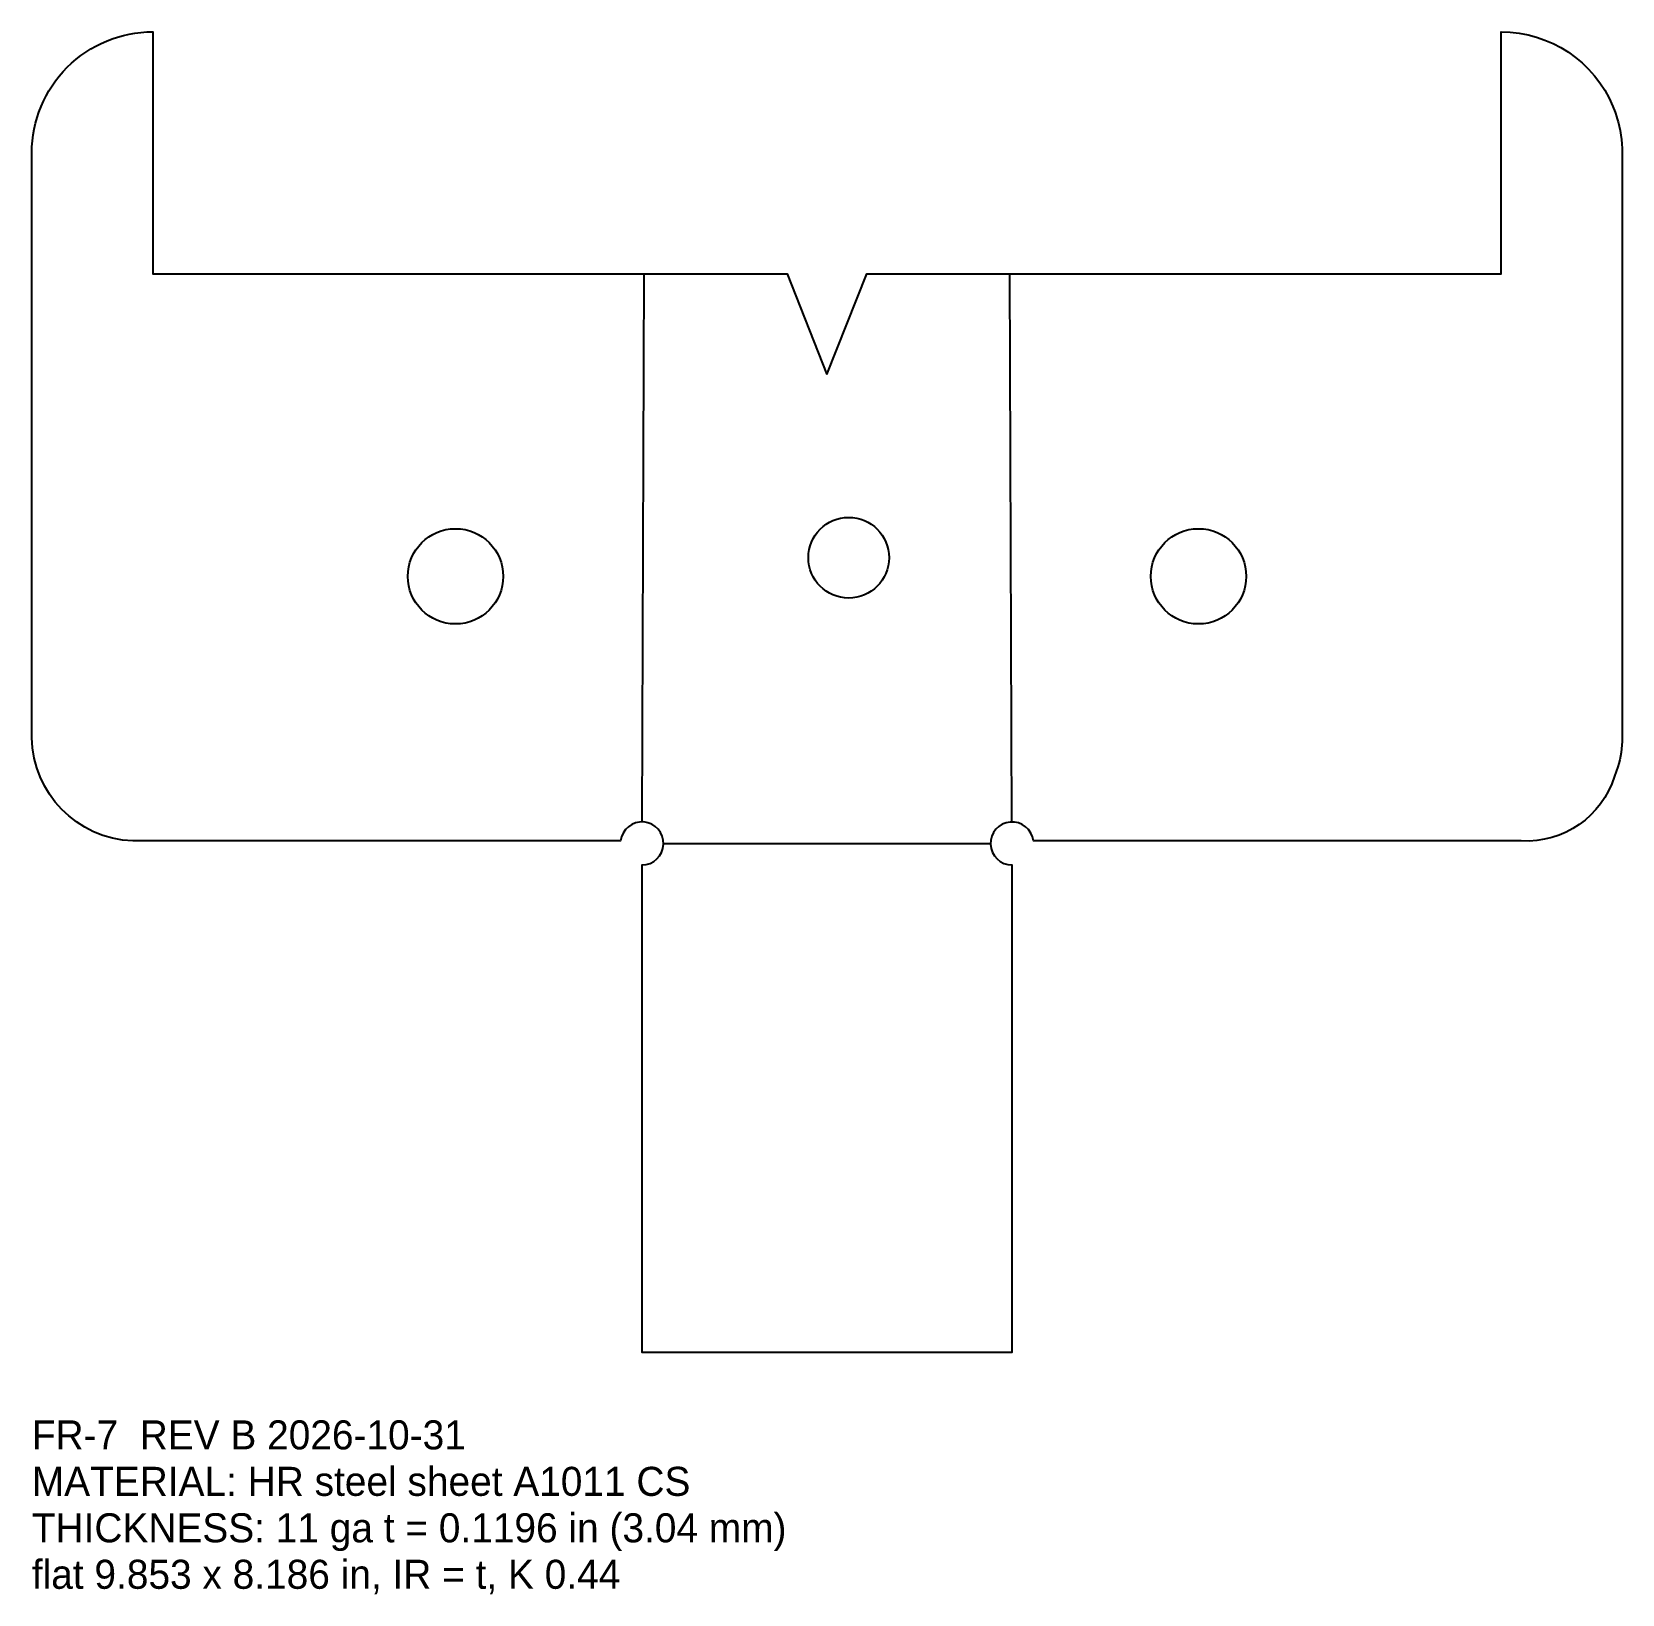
# Model space of a CAD drawing. Header units: inches. Extents: x 0 to 9.85, y -1.5 to 8.19.
import ezdxf

# ---------------------------------------------------------------- set-up
doc = ezdxf.new("R2010")
doc.units = ezdxf.units.IN
doc.header["$MEASUREMENT"] = 0
for name, color, linetype in [('BEND', 1, 'Continuous'), ('CUT', 7, 'Continuous'), ('NOTES', 5, 'Continuous')]:
    doc.layers.add(name, color=color, linetype=linetype)

msp = doc.modelspace()

# ---------------------------------------------------------------- linework, layer by layer
at = {"layer": 'BEND'}
for p, q in [((3.7806, 3.2889), (3.7935, 6.6861)), ((6.0727, 3.2889), (6.0597, 6.6861)), ((3.9139, 3.1556), (5.9393, 3.1556))]:
    msp.add_line(p, q, dxfattribs=at)
at = {"layer": 'CUT'}
msp.add_lwpolyline([(4.9266, 6.0611), (5.1727, 6.6861), (9.1029, 6.6861), (9.1029, 6.6862), (9.1031, 6.6862), (9.1031, 6.6863), (9.1032, 6.6863), (9.1032, 6.6865), (9.1033, 6.6865), (9.1033, 8.1861, -0.303249), (9.7962, 7.7231), (9.8094, 7.6888), (9.821, 7.6539), (9.821, 7.6538, -0.07313), (9.8533, 7.4361), (9.8533, 3.8111, -0.074553), (9.8263, 3.6297), (9.8167, 3.6006), (9.8057, 3.572, -0.344274), (9.2283, 3.1712), (6.2052, 3.1712, 2.226069), (6.0727, 3.0222), (6.0727, 0), (3.7806, 0), (3.7806, 3.0222, 2.227366), (3.6481, 3.1712), (0.625, 3.1712, -0.39751), (0, 3.8111), (0, 7.4361, -0.414267), (0.75, 8.1861), (0.75, 6.6864), (0.7501, 6.6864), (0.7501, 6.6863), (0.7502, 6.6862), (0.7504, 6.6862), (0.7504, 6.6861), (4.6806, 6.6861)], format="xyb", close=True, dxfattribs=at)
for centre, radius in [((5.0611, 4.9266), 0.25), ((2.625, 4.8111), 0.2953), ((7.2283, 4.8111), 0.2953)]:
    msp.add_circle(centre, radius, dxfattribs=at)

# ---------------------------------------------------------------- texts
at = {"layer": 'NOTES'}
for s, p in [('FR-7  REV B 2026-10-31', (0, -0.6)), ('MATERIAL: HR steel sheet A1011 CS', (0, -0.888)), ('THICKNESS: 11 ga t = 0.1196 in (3.04 mm)', (0, -1.176)), ('flat 9.853 x 8.186 in, IR = t, K 0.44', (0, -1.464))]:
    msp.add_text(s, height=0.18, dxfattribs=at).set_placement(p)

doc.saveas('drawing.dxf')
